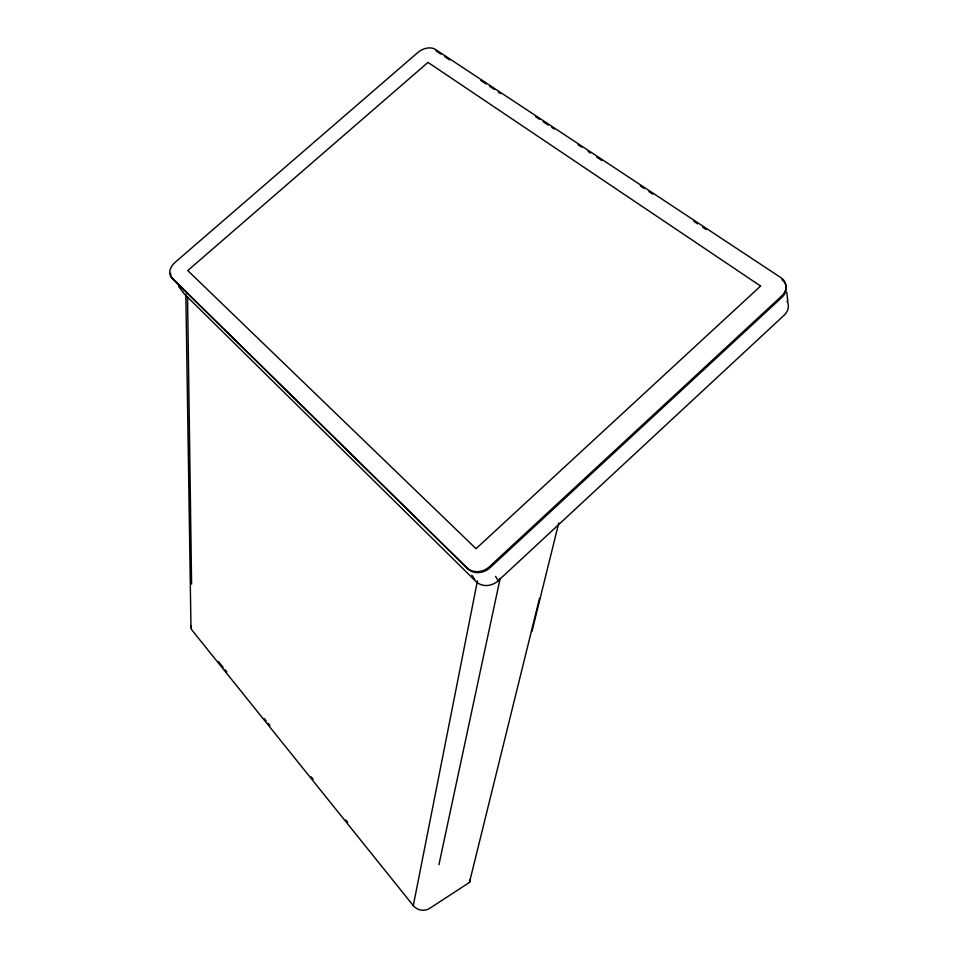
<?xml version="1.0" encoding="UTF-8"?>
<svg xmlns="http://www.w3.org/2000/svg" width="958" height="958" viewBox="0 0 958 958"><rect width="100%" height="100%" fill="white"/><g stroke="black" fill="none" stroke-linecap="round" stroke-linejoin="round"><path stroke-width="1.44" d="M539.498 598.379L469.444 882.438L429.555 908.447A11.652 10.406 16.9 0 1 413.293 905.633L477.431 580.871M438.908 864.787L500.172 578.357M531.953 631.418L558.777 522.912M182.822 291.567A13.149 9.376 -35.9 0 0 184.415 294.034L476.114 581.614A16.178 14.214 -32.2 0 0 498.256 580.704L783.979 315.374A16.298 12.861 -11.9 0 0 787.093 301.171M435.962 50.822L440.943 54.127M444.524 56.498L449.661 59.887M480.796 80.472L483.287 82.125M483.694 82.388L486.137 84.005M489.514 86.244L494.496 89.537M498.232 92.004L500.723 93.656M535.821 116.852L539.546 119.331M543.078 121.654L548.263 125.091M551.796 127.426L554.287 129.067M577.949 144.718L581.686 147.185M588.08 151.424L590.571 153.064M596.798 157.184L601.768 160.465M640.231 185.9L643.968 188.367M648.949 191.66L652.685 194.139M693.855 221.358L697.592 223.825M702.513 227.082L706.25 229.549M218.424 661.499L223.118 667.331M224.986 669.654L226.866 671.989M264.336 718.596L266.204 720.931M268.084 723.254L269.952 725.589M311.182 776.854L313.05 779.177M345.838 819.964L347.718 822.299M413.293 905.633L192.247 630.46A10.047 7.472 -2.5 0 1 190.929 625.802M178.595 286.502L182.487 291.543M471.863 575.219L474.701 579.494M495.573 576.417L498.256 580.704M786.758 292.262L787.835 301.267M185.84 294.094L190.977 627.837M187.552 297.016L191.588 584.152M469.755 879.672A2.239 1.952 20.6 0 1 469.444 882.438M170.62 273.281A13.376 9.424 -35.9 0 0 172.668 278.85L467.528 568.693A16.502 14.406 -32.3 0 0 490.077 567.687L781.728 297.507A16.621 13.005 -12.3 0 0 784.159 281.939M781.991 279.7A16.621 13.005 -12.3 0 1 783.716 281.389M781.548 296.13L489.454 566.681A16.526 14.418 -32.3 0 1 466.869 567.699L171.769 277.688A13.388 9.424 -35.9 0 1 175.075 262.372L417.939 52.415A13.149 8.885 -26.1 0 1 435.399 49.421L780.806 277.581A16.645 13.017 -12.3 0 1 781.548 296.13M760.592 286.047L476.03 548.694L187.756 270.575L427.998 62.402L760.592 286.047"/></g></svg>
